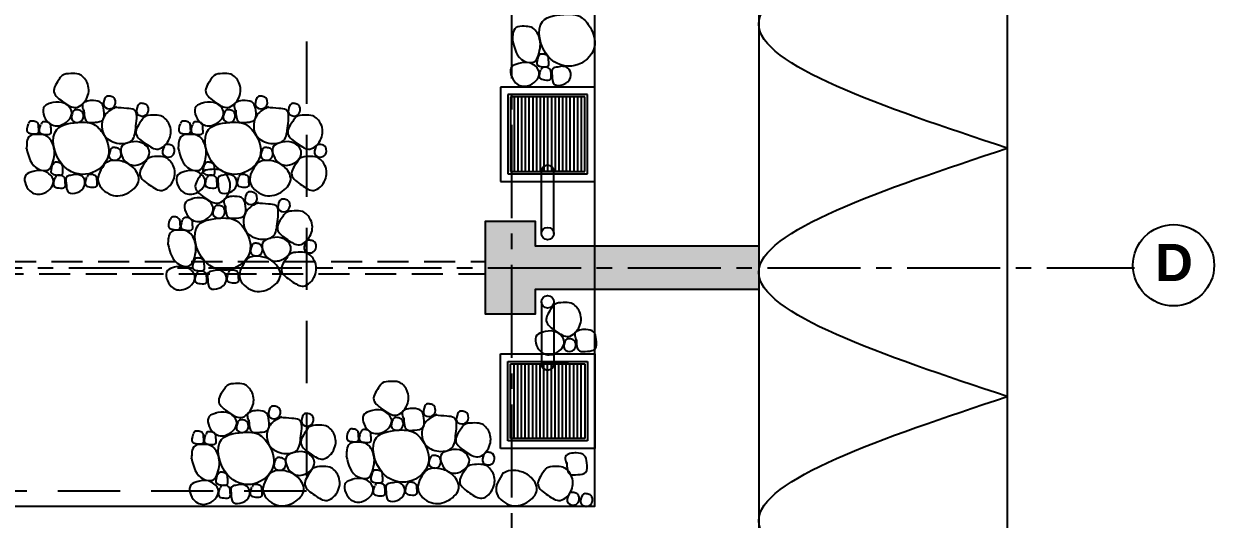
# Model space of a CAD drawing. Extents: x 504.5 to 598.6, y 648.3 to 688.4.
# Drawn here: x 582.58 to 592.17, y 657.04 to 661.03 of the extents above; entities that cross this region are included whole.
import ezdxf

# ---------------------------------------------------------------- set-up
doc = ezdxf.new("R2010")
doc.units = 0
doc.header["$MEASUREMENT"] = 0
for name, pattern in [('CENTER2', [1.125, 0.75, -0.125, 0.125, -0.125]), ('DASHDOTX2', [2, 1, -0.5, 0, -0.5]), ('HIDDEN', [0.375, 0.25, -0.125])]:
    doc.linetypes.add(name, pattern=pattern)
for name, color, linetype in [('1', 6, 'CONTINUOUS'), ('2', 1, 'CONTINUOUS'), ('columnas', 4, 'CONTINUOUS'), ('EJES', 6, 'CENTER2'), ('PROYECCIONES', 6, 'HIDDEN'), ('talud', 5, 'CONTINUOUS'), ('texturas', 6, 'CONTINUOUS'), ('TUBERIA', 7, 'DASHDOTX2')]:
    doc.layers.add(name, color=color, linetype=linetype)
doc.styles.add('ALR4', font='sanssb__.ttf')

msp = doc.modelspace()

# ---------------------------------------------------------------- hatches: boundary and pattern name
at = {"layer": 'texturas'}
h = msp.add_hatch(color=253, dxfattribs=at)
h.paths.add_polyline_path([(588.4992, 659.2391), (586.6992, 659.2391), (586.6992, 659.4391), (586.5116, 659.4391), (586.5116, 659.0641), (588.4992, 659.0641)])
h.paths.add_polyline_path([(588.4992, 659.0641), (586.5116, 659.0641), (586.5116, 658.6891), (586.6992, 658.6891), (586.6992, 658.8891), (588.4992, 658.8891)])
h.paths.add_polyline_path([(586.5116, 659.0641), (586.2992, 659.0641), (586.2992, 658.6891), (586.5116, 658.6891)])
h.paths.add_polyline_path([(586.5116, 659.4391), (586.2992, 659.4391), (586.2992, 659.0641), (586.5116, 659.0641)])
msp.add_hatch(color=253, dxfattribs=at).paths.add_polyline_path([(588.4992, 659.0641), (586.5116, 659.0641), (586.5116, 658.6891), (586.6992, 658.6891), (586.6992, 658.8891), (588.4992, 658.8891)])

# ---------------------------------------------------------------- linework, layer by layer
at = {"layer": '1'}
for points in [[(583.0659, 660.3332), (583.0908, 660.2388), (583.155, 660.2352), (583.2173, 660.253), (583.2262, 660.3314), (583.2066, 660.3901), (583.1425, 660.4097), (583.0908, 660.4044), (583.0552, 660.3812), (583.0534, 660.3616), (583.0659, 660.3243)], [(583.2351, 660.4311), (583.228, 660.3634), (583.2832, 660.3456), (583.3171, 660.3777), (583.3064, 660.4328), (583.2761, 660.4453), (583.2476, 660.4435), (583.2334, 660.4311)], [(584.2885, 660.3332), (584.3134, 660.2388), (584.3775, 660.2352), (584.4399, 660.253), (584.4488, 660.3314), (584.4292, 660.3901), (584.3651, 660.4097), (584.3134, 660.4044), (584.2778, 660.3812), (584.276, 660.3616), (584.2885, 660.3243)], [(584.4577, 660.4311), (584.4506, 660.3634), (584.5058, 660.3456), (584.5397, 660.3777), (584.529, 660.4328), (584.4987, 660.4453), (584.4702, 660.4435), (584.4559, 660.4311)], [(582.8022, 660.3901), (582.747, 660.3634), (582.7773, 660.2352), (582.8735, 660.2103), (582.9679, 660.3118), (582.9109, 660.3866), (582.8147, 660.3937), (582.7933, 660.3883)], [(582.9768, 660.3207), (582.9697, 660.253), (583.0249, 660.2352), (583.0588, 660.2673), (583.0481, 660.3225), (583.0178, 660.3349), (582.9893, 660.3332), (582.975, 660.3207)], [(583.3313, 660.3599), (583.2369, 660.294), (583.2244, 660.1409), (583.3313, 660.0679), (583.4507, 660.0893), (583.4845, 660.2068), (583.4703, 660.3349), (583.4115, 660.3474), (583.3206, 660.3545)], [(583.5006, 660.3723), (583.4934, 660.3047), (583.5487, 660.2869), (583.5825, 660.3189), (583.5718, 660.3741), (583.5415, 660.3866), (583.513, 660.3848), (583.4988, 660.3723)], [(584.0248, 660.3901), (583.9696, 660.3634), (583.9999, 660.2352), (584.0961, 660.2103), (584.1905, 660.3118), (584.1335, 660.3866), (584.0373, 660.3937), (584.0159, 660.3883)], [(584.1994, 660.3207), (584.1923, 660.253), (584.2475, 660.2352), (584.2813, 660.2673), (584.2706, 660.3225), (584.2404, 660.3349), (584.2119, 660.3332), (584.1976, 660.3207)], [(584.5539, 660.3599), (584.4595, 660.294), (584.447, 660.1409), (584.5539, 660.0679), (584.6733, 660.0893), (584.7071, 660.2068), (584.6929, 660.3349), (584.6341, 660.3474), (584.5432, 660.3545)], [(582.7167, 660.2174), (582.7114, 660.1498), (582.7488, 660.1373), (582.7987, 660.1444), (582.8005, 660.1889), (582.7969, 660.2174), (582.7702, 660.237), (582.7559, 660.2388), (582.731, 660.2352), (582.7203, 660.2192)], [(583.0478, 660.2362), (582.8461, 660.1769), (582.8935, 659.8922), (583.1072, 659.8211), (583.2615, 659.9634), (583.214, 660.1532), (583.1309, 660.2244), (583.0478, 660.2362)], [(583.5344, 660.2566), (583.4845, 660.1444), (583.5647, 660.0608), (583.6627, 660.0198), (583.7535, 660.1035), (583.7518, 660.221), (583.6858, 660.2869), (583.6199, 660.2922), (583.5522, 660.278), (583.5309, 660.253)], [(583.8395, 660.2228), (583.8342, 660.1551), (583.8716, 660.1427), (583.9215, 660.1498), (583.9233, 660.1943), (583.9197, 660.2228), (583.893, 660.2424), (583.8787, 660.2441), (583.8538, 660.2406), (583.8431, 660.2246)], [(583.9393, 660.2174), (583.9339, 660.1498), (583.9714, 660.1373), (584.0212, 660.1444), (584.023, 660.1889), (584.0195, 660.2174), (583.9927, 660.237), (583.9785, 660.2388), (583.9535, 660.2352), (583.9429, 660.2192)], [(584.2704, 660.2362), (584.0686, 660.1769), (584.1161, 659.8922), (584.3298, 659.8211), (584.4841, 659.9634), (584.4366, 660.1532), (584.3535, 660.2244), (584.2704, 660.2362)], [(582.6027, 660.0269), (582.6989, 659.8578), (582.7826, 659.8543), (582.8129, 659.9059), (582.82, 660.0465), (582.7541, 660.1302), (582.6989, 660.1373), (582.633, 660.1266), (582.6063, 660.0768), (582.6045, 660.043), (582.6009, 660.0198)], [(583.8253, 660.0269), (583.9215, 659.8578), (584.0052, 659.8543), (584.0355, 659.9059), (584.0426, 660.0465), (583.9767, 660.1302), (583.9215, 660.1373), (583.8556, 660.1266), (583.8288, 660.0768), (583.8271, 660.043), (583.8235, 660.0198)], [(583.2797, 660.0163), (583.2725, 659.9486), (583.3278, 659.9308), (583.3616, 659.9629), (583.3509, 660.018), (583.3206, 660.0305), (583.2921, 660.0287), (583.2779, 660.0163)], [(583.4275, 660.0714), (583.3723, 660.0447), (583.4026, 659.9166), (583.4988, 659.8916), (583.5932, 659.9931), (583.5362, 660.0679), (583.44, 660.075), (583.4186, 660.0697)], [(583.7108, 660.0412), (583.7037, 659.9735), (583.7589, 659.9557), (583.7927, 659.9878), (583.782, 660.043), (583.7518, 660.0554), (583.7233, 660.0536), (583.709, 660.0412)], [(584.5022, 660.0163), (584.4951, 659.9486), (584.5503, 659.9308), (584.5842, 659.9629), (584.5735, 660.018), (584.5432, 660.0305), (584.5147, 660.0287), (584.5005, 660.0163)], [(583.5665, 659.9237), (583.5166, 659.8115), (583.5968, 659.7279), (583.6948, 659.6869), (583.7856, 659.7706), (583.7838, 659.8881), (583.7179, 659.9539), (583.652, 659.9593), (583.5843, 659.945), (583.5629, 659.9201)], [(582.6544, 659.8382), (582.5991, 659.8115), (582.6294, 659.6833), (582.7256, 659.6584), (582.82, 659.7599), (582.763, 659.8347), (582.6668, 659.8418), (582.6455, 659.8364)], [(582.8111, 659.8916), (582.8058, 659.824), (582.8432, 659.8115), (582.8931, 659.8186), (582.8949, 659.8632), (582.8913, 659.8916), (582.8646, 659.9112), (582.8503, 659.913), (582.8254, 659.9094), (582.8147, 659.8934)], [(583.2387, 659.9077), (583.1799, 659.7581), (583.285, 659.6513), (583.4275, 659.6709), (583.5077, 659.7706), (583.4489, 659.8827), (583.3581, 659.9237), (583.2779, 659.9237), (583.2316, 659.9023)], [(583.8769, 659.8382), (583.8217, 659.8115), (583.852, 659.6833), (583.9482, 659.6584), (584.0426, 659.7599), (583.9856, 659.8347), (583.8894, 659.8418), (583.868, 659.8364)], [(584.013, 659.8203), (583.9631, 659.7081), (584.0433, 659.6245), (584.1412, 659.5835), (584.2321, 659.6672), (584.2303, 659.7847), (584.1644, 659.8505), (584.0985, 659.8559), (584.0308, 659.8416), (584.0094, 659.8167)], [(584.0337, 659.8916), (584.0284, 659.824), (584.0658, 659.8115), (584.1157, 659.8186), (584.1174, 659.8632), (584.1139, 659.8916), (584.0872, 659.9112), (584.0729, 659.913), (584.048, 659.9094), (584.0373, 659.8934)], [(584.4613, 659.9077), (584.4025, 659.7581), (584.5076, 659.6513), (584.6501, 659.6709), (584.7303, 659.7706), (584.6715, 659.8827), (584.5806, 659.9237), (584.5005, 659.9237), (584.4541, 659.9023)], [(582.8307, 659.7866), (582.8254, 659.719), (582.8628, 659.7065), (582.9127, 659.7136), (582.9145, 659.7581), (582.9109, 659.7866), (582.8842, 659.8062), (582.8699, 659.808), (582.845, 659.8044), (582.8343, 659.7884)], [(582.9234, 659.7474), (582.943, 659.6691), (583.0124, 659.6691), (583.0712, 659.7261), (583.0605, 659.7902), (583.0124, 659.8151), (582.9679, 659.8097), (582.9287, 659.7973), (582.9216, 659.7474)], [(583.0873, 659.7937), (583.0819, 659.7261), (583.1193, 659.7136), (583.1692, 659.7207), (583.171, 659.7652), (583.1674, 659.7937), (583.1407, 659.8133), (583.1265, 659.8151), (583.1015, 659.8115), (583.0908, 659.7955)], [(584.0533, 659.7866), (584.048, 659.719), (584.0854, 659.7065), (584.1353, 659.7136), (584.137, 659.7581), (584.1335, 659.7866), (584.1068, 659.8062), (584.0925, 659.808), (584.0676, 659.8044), (584.0569, 659.7884)], [(584.1459, 659.7474), (584.1655, 659.6691), (584.235, 659.6691), (584.2938, 659.7261), (584.2831, 659.7902), (584.235, 659.8151), (584.1905, 659.8097), (584.1513, 659.7973), (584.1442, 659.7474)], [(584.3098, 659.7937), (584.3045, 659.7261), (584.3419, 659.7136), (584.3918, 659.7207), (584.3936, 659.7652), (584.39, 659.7937), (584.3633, 659.8133), (584.349, 659.8151), (584.3241, 659.8115), (584.3134, 659.7955)], [(584.4708, 659.5888), (584.3764, 659.523), (584.3639, 659.3699), (584.4708, 659.2969), (584.5902, 659.3182), (584.624, 659.4357), (584.6098, 659.5639), (584.551, 659.5764), (584.4601, 659.5835)], [(587.0303, 658.4892), (587.0553, 658.3948), (587.1194, 658.3912), (587.1818, 658.409), (587.1907, 658.4874), (587.1711, 658.5461), (587.1069, 658.5657), (587.0553, 658.5604), (587.0196, 658.5372), (587.0179, 658.5176), (587.0303, 658.4803)], [(586.9413, 658.4767), (586.9341, 658.409), (586.9894, 658.3912), (587.0232, 658.4233), (587.0125, 658.4785), (586.9822, 658.4909), (586.9537, 658.4892), (586.9395, 658.4767)], [(585.6416, 657.8541), (585.6665, 657.7597), (585.7307, 657.7561), (585.793, 657.7739), (585.8019, 657.8523), (585.7823, 657.911), (585.7182, 657.9306), (585.6665, 657.9253), (585.6309, 657.9021), (585.6291, 657.8825), (585.6416, 657.8452)], [(584.305, 657.8239), (584.2979, 657.7563), (584.3531, 657.7385), (584.387, 657.7705), (584.3763, 657.8257), (584.346, 657.8382), (584.3175, 657.8364), (584.3032, 657.8239)], [(584.3941, 657.8364), (584.419, 657.7421), (584.4832, 657.7385), (584.5455, 657.7563), (584.5544, 657.8346), (584.5348, 657.8934), (584.4707, 657.913), (584.419, 657.9076), (584.3834, 657.8845), (584.3816, 657.8649), (584.3941, 657.8275)], [(584.6595, 657.8631), (584.5651, 657.7972), (584.5526, 657.6441), (584.6595, 657.5711), (584.7789, 657.5925), (584.8127, 657.71), (584.7985, 657.8382), (584.7397, 657.8507), (584.6488, 657.8578)], [(585.5525, 657.8416), (585.5454, 657.7739), (585.6006, 657.7561), (585.6345, 657.7882), (585.6238, 657.8434), (585.5935, 657.8558), (585.565, 657.8541), (585.5507, 657.8416)], [(585.907, 657.8808), (585.8126, 657.8149), (585.8002, 657.6618), (585.907, 657.5888), (586.0264, 657.6102), (586.0602, 657.7277), (586.046, 657.8558), (585.9872, 657.8683), (585.8964, 657.8754)], [(584.376, 657.7395), (584.1743, 657.6802), (584.2217, 657.3955), (584.4354, 657.3243), (584.5897, 657.4667), (584.5422, 657.6565), (584.4591, 657.7276), (584.376, 657.7395)], [(585.6235, 657.7571), (585.4218, 657.6978), (585.4692, 657.4131), (585.6829, 657.342), (585.8372, 657.4843), (585.7897, 657.6741), (585.7066, 657.7453), (585.6235, 657.7571)], [(584.7557, 657.5747), (584.7005, 657.548), (584.7308, 657.4198), (584.827, 657.3949), (584.9214, 657.4964), (584.8644, 657.5711), (584.7682, 657.5783), (584.7468, 657.5729)], [(586.0032, 657.5924), (585.948, 657.5656), (585.9783, 657.4375), (586.0745, 657.4125), (586.1689, 657.514), (586.1119, 657.5888), (586.0157, 657.5959), (585.9943, 657.5906)], [(586.9538, 657.4953), (586.9788, 657.401), (587.0429, 657.3974), (587.1053, 657.4152), (587.1142, 657.4936), (587.0946, 657.5523), (587.0304, 657.5719), (586.9788, 657.5666), (586.9431, 657.5434), (586.9414, 657.5238), (586.9538, 657.4864)]]:
    msp.add_spline(points, degree=3, dxfattribs=at)
at = {"layer": '2'}
msp.add_lwpolyline([(579.9754, 657.1433), (587.1802, 657.1433), (587.1802, 676.5107), (584.8186, 676.5107)], dxfattribs=at)
msp.add_circle((591.8394, 659.0835), 0.3271, dxfattribs=at)
for points in [[(586.9603, 661.1068), (586.7585, 661.0475), (586.806, 660.7628), (587.0196, 660.6916), (587.1739, 660.8339), (587.1265, 661.0237), (587.0434, 661.0949), (586.9603, 661.1068)], [(586.5152, 660.8975), (586.6114, 660.7283), (586.6951, 660.7248), (586.7254, 660.7764), (586.7325, 660.9171), (586.6666, 661.0007), (586.6114, 661.0079), (586.5454, 660.9972), (586.5187, 660.9473), (586.5169, 660.9135), (586.5134, 660.8904)], [(586.5668, 660.7088), (586.5116, 660.6821), (586.5419, 660.5539), (586.6381, 660.529), (586.7325, 660.6304), (586.6755, 660.7052), (586.5793, 660.7123), (586.5579, 660.707)], [(586.7236, 660.7622), (586.7182, 660.6945), (586.7557, 660.6821), (586.8055, 660.6892), (586.8073, 660.7337), (586.8038, 660.7622), (586.777, 660.7818), (586.7628, 660.7835), (586.7378, 660.78), (586.7271, 660.764)], [(582.8735, 660.5913), (582.8236, 660.4791), (582.9038, 660.3955), (583.0018, 660.3545), (583.0926, 660.4382), (583.0908, 660.5557), (583.0249, 660.6216), (582.959, 660.6269), (582.8913, 660.6127), (582.8699, 660.5877)], [(584.0961, 660.5913), (584.0462, 660.4791), (584.1263, 660.3955), (584.2243, 660.3545), (584.3152, 660.4382), (584.3134, 660.5557), (584.2475, 660.6216), (584.1816, 660.6269), (584.1139, 660.6127), (584.0925, 660.5877)], [(586.7432, 660.6571), (586.7378, 660.5895), (586.7752, 660.577), (586.8251, 660.5841), (586.8269, 660.6287), (586.8233, 660.6571), (586.7966, 660.6767), (586.7824, 660.6785), (586.7574, 660.6749), (586.7467, 660.6589)], [(586.8358, 660.618), (586.8554, 660.5396), (586.9249, 660.5396), (586.9837, 660.5966), (586.973, 660.6607), (586.9249, 660.6856), (586.8804, 660.6803), (586.8412, 660.6678), (586.834, 660.618)], [(584.7231, 660.3723), (584.716, 660.3047), (584.7712, 660.2869), (584.8051, 660.3189), (584.7944, 660.3741), (584.7641, 660.3866), (584.7356, 660.3848), (584.7214, 660.3723)], [(582.617, 660.2228), (582.6116, 660.1551), (582.649, 660.1427), (582.6989, 660.1498), (582.7007, 660.1943), (582.6971, 660.2228), (582.6704, 660.2424), (582.6562, 660.2441), (582.6312, 660.2406), (582.6205, 660.2246)], [(584.757, 660.2566), (584.7071, 660.1444), (584.7873, 660.0608), (584.8853, 660.0198), (584.9761, 660.1035), (584.9743, 660.221), (584.9084, 660.2869), (584.8425, 660.2922), (584.7748, 660.278), (584.7534, 660.253)], [(584.6501, 660.0714), (584.5949, 660.0447), (584.6252, 659.9166), (584.7214, 659.8916), (584.8158, 659.9931), (584.7588, 660.0679), (584.6626, 660.075), (584.6412, 660.0697)], [(584.9334, 660.0412), (584.9262, 659.9735), (584.9815, 659.9557), (585.0153, 659.9878), (585.0046, 660.043), (584.9743, 660.0554), (584.9458, 660.0536), (584.9316, 660.0412)], [(584.7891, 659.9237), (584.7392, 659.8115), (584.8193, 659.7279), (584.9173, 659.6869), (585.0082, 659.7706), (585.0064, 659.8881), (584.9405, 659.9539), (584.8746, 659.9593), (584.8069, 659.945), (584.7855, 659.9201)], [(584.3746, 659.6601), (584.3675, 659.5924), (584.4227, 659.5746), (584.4566, 659.6066), (584.4459, 659.6618), (584.4156, 659.6743), (584.3871, 659.6725), (584.3728, 659.6601)], [(583.9417, 659.6191), (583.8865, 659.5924), (583.9168, 659.4642), (584.013, 659.4393), (584.1074, 659.5408), (584.0504, 659.6155), (583.9542, 659.6227), (583.9328, 659.6173)], [(584.1163, 659.5497), (584.1092, 659.482), (584.1644, 659.4642), (584.1982, 659.4963), (584.1876, 659.5515), (584.1573, 659.5639), (584.1288, 659.5621), (584.1145, 659.5497)], [(584.2054, 659.5621), (584.2303, 659.4678), (584.2944, 659.4642), (584.3568, 659.482), (584.3657, 659.5604), (584.3461, 659.6191), (584.282, 659.6387), (584.2303, 659.6334), (584.1947, 659.6102), (584.1929, 659.5906), (584.2054, 659.5532)], [(584.6401, 659.6013), (584.6329, 659.5337), (584.6882, 659.5159), (584.722, 659.5479), (584.7113, 659.6031), (584.681, 659.6155), (584.6525, 659.6138), (584.6383, 659.6013)], [(583.7564, 659.4518), (583.7511, 659.3841), (583.7885, 659.3716), (583.8384, 659.3788), (583.8402, 659.4233), (583.8366, 659.4518), (583.8099, 659.4713), (583.7956, 659.4731), (583.7707, 659.4696), (583.76, 659.4535)], [(583.8562, 659.4464), (583.8509, 659.3788), (583.8883, 659.3663), (583.9382, 659.3734), (583.9399, 659.4179), (583.9364, 659.4464), (583.9096, 659.466), (583.8954, 659.4678), (583.8705, 659.4642), (583.8598, 659.4482)], [(584.1873, 659.4652), (583.9855, 659.4059), (584.033, 659.1212), (584.2467, 659.0501), (584.401, 659.1924), (584.3535, 659.3822), (584.2704, 659.4534), (584.1873, 659.4652)], [(584.6739, 659.4856), (584.624, 659.3734), (584.7042, 659.2898), (584.8022, 659.2488), (584.893, 659.3325), (584.8912, 659.45), (584.8253, 659.5159), (584.7594, 659.5212), (584.6917, 659.507), (584.6703, 659.482)], [(583.7422, 659.2559), (583.8384, 659.0868), (583.9221, 659.0832), (583.9524, 659.1349), (583.9595, 659.2755), (583.8936, 659.3592), (583.8384, 659.3663), (583.7725, 659.3556), (583.7458, 659.3058), (583.744, 659.272), (583.7404, 659.2488)], [(584.4192, 659.2452), (584.412, 659.1776), (584.4673, 659.1598), (584.5011, 659.1918), (584.4904, 659.247), (584.4601, 659.2595), (584.4316, 659.2577), (584.4174, 659.2452)], [(584.567, 659.3004), (584.5118, 659.2737), (584.5421, 659.1456), (584.6383, 659.1206), (584.7327, 659.2221), (584.6757, 659.2969), (584.5795, 659.304), (584.5581, 659.2987)], [(584.8503, 659.2702), (584.8431, 659.2025), (584.8984, 659.1847), (584.9322, 659.2168), (584.9215, 659.272), (584.8912, 659.2844), (584.8627, 659.2826), (584.8485, 659.2702)], [(584.706, 659.1527), (584.6561, 659.0405), (584.7363, 658.9568), (584.8342, 658.9159), (584.9251, 658.9996), (584.9233, 659.1171), (584.8574, 659.1829), (584.7915, 659.1883), (584.7238, 659.174), (584.7024, 659.1491)], [(583.7939, 659.0672), (583.7386, 659.0405), (583.7689, 658.9123), (583.8651, 658.8874), (583.9595, 658.9889), (583.9025, 659.0637), (583.8063, 659.0708), (583.7849, 659.0654)], [(583.9506, 659.1206), (583.9453, 659.053), (583.9827, 659.0405), (584.0326, 659.0476), (584.0344, 659.0921), (584.0308, 659.1206), (584.0041, 659.1402), (583.9898, 659.142), (583.9649, 659.1384), (583.9542, 659.1224)], [(584.3782, 659.1367), (584.3194, 658.9871), (584.4245, 658.8803), (584.567, 658.8999), (584.6472, 658.9996), (584.5884, 659.1117), (584.4975, 659.1527), (584.4174, 659.1527), (584.3711, 659.1313)], [(583.9702, 659.0156), (583.9649, 658.9479), (584.0023, 658.9355), (584.0522, 658.9426), (584.0539, 658.9871), (584.0504, 659.0156), (584.0237, 659.0352), (584.0094, 659.037), (583.9845, 659.0334), (583.9738, 659.0174)], [(584.0629, 658.9764), (584.0825, 658.8981), (584.1519, 658.8981), (584.2107, 658.9551), (584.2, 659.0192), (584.1519, 659.0441), (584.1074, 659.0387), (584.0682, 659.0263), (584.0611, 658.9764)], [(584.2268, 659.0227), (584.2214, 658.9551), (584.2588, 658.9426), (584.3087, 658.9497), (584.3105, 658.9942), (584.3069, 659.0227), (584.2802, 659.0423), (584.2659, 659.0441), (584.241, 659.0405), (584.2303, 659.0245)], [(586.8379, 658.7473), (586.7881, 658.6351), (586.8682, 658.5515), (586.9662, 658.5105), (587.0571, 658.5942), (587.0553, 658.7117), (586.9894, 658.7776), (586.9234, 658.7829), (586.8557, 658.7687), (586.8344, 658.7437)], [(586.7667, 658.5461), (586.7114, 658.5194), (586.7417, 658.3912), (586.8379, 658.3663), (586.9324, 658.4678), (586.8753, 658.5426), (586.7791, 658.5497), (586.7578, 658.5443)], [(584.2017, 658.0946), (584.1518, 657.9824), (584.232, 657.8987), (584.33, 657.8578), (584.4208, 657.9414), (584.419, 658.0589), (584.3531, 658.1248), (584.2872, 658.1302), (584.2195, 658.1159), (584.1981, 658.091)], [(585.4492, 658.1122), (585.3993, 658), (585.4795, 657.9164), (585.5775, 657.8754), (585.6683, 657.9591), (585.6665, 658.0766), (585.6006, 658.1425), (585.5347, 658.1478), (585.467, 658.1336), (585.4456, 658.1086)], [(584.5633, 657.9343), (584.5562, 657.8667), (584.6114, 657.8489), (584.6453, 657.8809), (584.6346, 657.9361), (584.6043, 657.9486), (584.5758, 657.9468), (584.5616, 657.9343)], [(585.3779, 657.911), (585.3227, 657.8843), (585.353, 657.7561), (585.4492, 657.7312), (585.5436, 657.8327), (585.4866, 657.9075), (585.3904, 657.9146), (585.369, 657.9092)], [(585.8108, 657.952), (585.8037, 657.8843), (585.8589, 657.8665), (585.8928, 657.8986), (585.8821, 657.9537), (585.8518, 657.9662), (585.8233, 657.9644), (585.8091, 657.952)], [(584.1304, 657.8934), (584.0752, 657.8667), (584.1055, 657.7385), (584.2017, 657.7136), (584.2961, 657.815), (584.2391, 657.8898), (584.1429, 657.8969), (584.1215, 657.8916)], [(584.8288, 657.8756), (584.8216, 657.8079), (584.8769, 657.7901), (584.9107, 657.8222), (584.9, 657.8774), (584.8697, 657.8898), (584.8412, 657.888), (584.827, 657.8756)], [(586.0763, 657.8932), (586.0692, 657.8256), (586.1244, 657.8078), (586.1582, 657.8398), (586.1475, 657.895), (586.1173, 657.9075), (586.0888, 657.9057), (586.0745, 657.8932)], [(583.9452, 657.726), (583.9398, 657.6584), (583.9772, 657.6459), (584.0271, 657.653), (584.0289, 657.6975), (584.0253, 657.726), (583.9986, 657.7456), (583.9844, 657.7474), (583.9594, 657.7438), (583.9487, 657.7278)], [(584.0449, 657.7207), (584.0396, 657.653), (584.077, 657.6406), (584.1269, 657.6477), (584.1287, 657.6922), (584.1251, 657.7207), (584.0984, 657.7403), (584.0841, 657.7421), (584.0592, 657.7385), (584.0485, 657.7225)], [(584.8626, 657.7599), (584.8127, 657.6477), (584.8929, 657.564), (584.9909, 657.5231), (585.0817, 657.6068), (585.08, 657.7243), (585.014, 657.7901), (584.9481, 657.7955), (584.8804, 657.7812), (584.8591, 657.7563)], [(585.1927, 657.7437), (585.1873, 657.676), (585.2247, 657.6636), (585.2746, 657.6707), (585.2764, 657.7152), (585.2728, 657.7437), (585.2461, 657.7633), (585.2319, 657.765), (585.2069, 657.7615), (585.1962, 657.7455)], [(585.2924, 657.7383), (585.2871, 657.6707), (585.3245, 657.6582), (585.3744, 657.6653), (585.3762, 657.7098), (585.3726, 657.7383), (585.3459, 657.7579), (585.3316, 657.7597), (585.3067, 657.7561), (585.296, 657.7401)], [(586.1101, 657.7775), (586.0602, 657.6653), (586.1404, 657.5817), (586.2384, 657.5407), (586.3293, 657.6244), (586.3275, 657.7419), (586.2616, 657.8078), (586.1956, 657.8131), (586.1279, 657.7989), (586.1066, 657.7739)], [(583.9309, 657.5302), (584.0271, 657.3611), (584.1108, 657.3575), (584.1411, 657.4091), (584.1482, 657.5498), (584.0823, 657.6335), (584.0271, 657.6406), (583.9612, 657.6299), (583.9345, 657.58), (583.9327, 657.5462), (583.9291, 657.5231)], [(585.1784, 657.5478), (585.2746, 657.3787), (585.3583, 657.3752), (585.3886, 657.4268), (585.3958, 657.5674), (585.3298, 657.6511), (585.2746, 657.6582), (585.2087, 657.6475), (585.182, 657.5977), (585.1802, 657.5639), (585.1766, 657.5407)], [(584.6079, 657.5195), (584.6007, 657.4519), (584.656, 657.4341), (584.6898, 657.4661), (584.6791, 657.5213), (584.6488, 657.5338), (584.6203, 657.532), (584.6061, 657.5195)], [(585.8554, 657.5372), (585.8483, 657.4695), (585.9035, 657.4517), (585.9373, 657.4838), (585.9266, 657.5389), (585.8964, 657.5514), (585.8678, 657.5496), (585.8536, 657.5372)], [(586.2865, 657.5621), (586.2794, 657.4944), (586.3346, 657.4766), (586.3684, 657.5087), (586.3578, 657.5639), (586.3275, 657.5763), (586.299, 657.5745), (586.2847, 657.5621)], [(584.8947, 657.4269), (584.8448, 657.3148), (584.925, 657.2311), (585.023, 657.1902), (585.1138, 657.2738), (585.112, 657.3913), (585.0461, 657.4572), (584.9802, 657.4626), (584.9125, 657.4483), (584.8911, 657.4234)], [(585.8144, 657.4286), (585.7556, 657.279), (585.8607, 657.1722), (586.0032, 657.1918), (586.0834, 657.2915), (586.0246, 657.4036), (585.9338, 657.4446), (585.8536, 657.4446), (585.8073, 657.4232)], [(586.1422, 657.4446), (586.0923, 657.3324), (586.1725, 657.2488), (586.2705, 657.2078), (586.3613, 657.2915), (586.3595, 657.409), (586.2936, 657.4749), (586.2277, 657.4802), (586.16, 657.4659), (586.1386, 657.441)], [(586.7718, 657.4269), (586.722, 657.3148), (586.8021, 657.2311), (586.9001, 657.1902), (586.991, 657.2738), (586.9892, 657.3913), (586.9233, 657.4572), (586.8573, 657.4626), (586.7896, 657.4483), (586.7683, 657.4234)], [(583.9826, 657.3415), (583.9273, 657.3148), (583.9576, 657.1866), (584.0538, 657.1617), (584.1482, 657.2632), (584.0912, 657.3379), (583.995, 657.3451), (583.9737, 657.3397)], [(584.1393, 657.3949), (584.134, 657.3272), (584.1714, 657.3148), (584.2213, 657.3219), (584.2231, 657.3664), (584.2195, 657.3949), (584.1928, 657.4145), (584.1785, 657.4163), (584.1536, 657.4127), (584.1429, 657.3967)], [(584.5669, 657.4109), (584.5081, 657.2614), (584.6132, 657.1546), (584.7557, 657.1741), (584.8359, 657.2738), (584.7771, 657.386), (584.6863, 657.4269), (584.6061, 657.4269), (584.5598, 657.4056)], [(585.2301, 657.3591), (585.1749, 657.3324), (585.2051, 657.2042), (585.3013, 657.1793), (585.3958, 657.2808), (585.3387, 657.3556), (585.2425, 657.3627), (585.2212, 657.3574)], [(585.3868, 657.4125), (585.3815, 657.3449), (585.4189, 657.3324), (585.4688, 657.3395), (585.4706, 657.3841), (585.467, 657.4125), (585.4403, 657.4321), (585.426, 657.4339), (585.4011, 657.4303), (585.3904, 657.4143)], [(586.444, 657.4109), (586.3853, 657.2614), (586.4904, 657.1546), (586.6329, 657.1741), (586.713, 657.2738), (586.6543, 657.386), (586.5634, 657.4269), (586.4832, 657.4269), (586.4369, 657.4056)], [(584.1589, 657.2899), (584.1536, 657.2222), (584.191, 657.2097), (584.2409, 657.2169), (584.2427, 657.2614), (584.2391, 657.2899), (584.2124, 657.3094), (584.1981, 657.3112), (584.1732, 657.3077), (584.1625, 657.2916)], [(584.2516, 657.2507), (584.2712, 657.1724), (584.3406, 657.1724), (584.3994, 657.2293), (584.3887, 657.2934), (584.3406, 657.3183), (584.2961, 657.313), (584.2569, 657.3005), (584.2498, 657.2507)], [(584.4155, 657.297), (584.4101, 657.2293), (584.4475, 657.2169), (584.4974, 657.224), (584.4992, 657.2685), (584.4956, 657.297), (584.4689, 657.3166), (584.4547, 657.3183), (584.4297, 657.3148), (584.419, 657.2988)], [(585.4064, 657.3075), (585.4011, 657.2399), (585.4385, 657.2274), (585.4884, 657.2345), (585.4902, 657.279), (585.4866, 657.3075), (585.4599, 657.3271), (585.4456, 657.3289), (585.4207, 657.3253), (585.41, 657.3093)], [(585.4991, 657.2683), (585.5187, 657.19), (585.5882, 657.19), (585.6469, 657.247), (585.6363, 657.3111), (585.5882, 657.336), (585.5436, 657.3306), (585.5044, 657.3182), (585.4973, 657.2683)], [(585.663, 657.3146), (585.6576, 657.247), (585.695, 657.2345), (585.7449, 657.2416), (585.7467, 657.2861), (585.7431, 657.3146), (585.7164, 657.3342), (585.7022, 657.336), (585.6772, 657.3324), (585.6665, 657.3164)], [(586.9691, 657.2387), (586.962, 657.171), (587.0172, 657.1532), (587.051, 657.1852), (587.0404, 657.2404), (587.0101, 657.2529), (586.9816, 657.2511), (586.9673, 657.2387)], [(587.0766, 657.2287), (587.0695, 657.1611), (587.1247, 657.1433), (587.1586, 657.1753), (587.1479, 657.2305), (587.1176, 657.243), (587.0891, 657.2412), (587.0749, 657.2287)]]:
    msp.add_spline(points, degree=3, dxfattribs=at)
at = {"layer": 'columnas'}
msp.add_lwpolyline([(588.4992, 659.2391), (588.4992, 658.8891), (586.6992, 658.8891), (586.6992, 658.6891), (586.2992, 658.6891), (586.2992, 659.4391), (586.6992, 659.4391), (586.6992, 659.2391), (588.4992, 659.2391)], dxfattribs=at)
at = {"layer": 'EJES'}
for p, q in [((586.5116, 649.3383), (586.5116, 683.009)), ((554.8191, 659.0641), (591.5256, 659.0641))]:
    msp.add_line(p, q, dxfattribs=at)
at = {"layer": 'PROYECCIONES', "color": 3, "ltscale": 2}
for p, q in [((584.8566, 678.8849), (584.8566, 657.2641)), ((584.8566, 657.2641), (579.2742, 657.2641))]:
    msp.add_line(p, q, dxfattribs=at)
at = {"layer": 'PROYECCIONES'}
for p, q in [((581.3053, 659.1141), (586.2992, 659.1141)), ((581.2053, 659.0141), (586.2992, 659.0141))]:
    msp.add_line(p, q, dxfattribs=at)
at = {"layer": 'talud'}
for p, q in [((590.4992, 681.1599), (590.4992, 654.0266)), ((588.4992, 679.1599), (588.4992, 656.0266))]:
    msp.add_line(p, q, dxfattribs=at)
at = {"layer": 'texturas'}
for points in [[(590.4992, 660.0266), (588.4992, 661.0266), (590.4992, 662.0266)], [(590.4992, 658.0266), (588.4992, 659.0266), (590.4992, 660.0266)], [(590.4992, 658.0266), (588.4992, 659.0266), (590.4992, 660.0266)], [(590.4992, 656.0266), (588.4992, 657.0266), (590.4992, 658.0266)]]:
    msp.add_spline(points, degree=3, dxfattribs=at)
at = {"layer": 'TUBERIA', "color": 1}
for p, q in [((586.5292, 660.4391), (586.5292, 659.8391)), ((586.5592, 660.4391), (586.5592, 659.8391)), ((586.5892, 660.4391), (586.5892, 659.8391)), ((586.6192, 660.4391), (586.6192, 659.8391)), ((586.6492, 660.4391), (586.6492, 659.8391)), ((586.6792, 660.4391), (586.6792, 659.8391)), ((586.7092, 660.4391), (586.7092, 659.8391)), ((586.7392, 660.4391), (586.7392, 659.8391)), ((586.7692, 660.4391), (586.7692, 659.8391)), ((586.7992, 660.4391), (586.7992, 659.8391)), ((586.8292, 660.4391), (586.8292, 659.8391)), ((586.8592, 660.4391), (586.8592, 659.8391)), ((586.8892, 660.4391), (586.8892, 659.8391)), ((586.9192, 660.4391), (586.9192, 659.8391)), ((586.9492, 660.4391), (586.9492, 659.8391)), ((586.9792, 660.4391), (586.9792, 659.8391)), ((587.0092, 660.4391), (587.0092, 659.8391)), ((587.0392, 660.4391), (587.0392, 659.8391)), ((587.0692, 660.4391), (587.0692, 659.8391)), ((586.9668, 659.8391), (586.7492, 659.8391)), ((586.7492, 659.3391), (586.7492, 659.8391)), ((586.8492, 659.3391), (586.8492, 659.8391)), ((586.7492, 658.7891), (586.7492, 658.2891)), ((586.8492, 658.7891), (586.8492, 658.2891)), ((586.5292, 657.6891), (586.5292, 658.2891)), ((586.5592, 657.6891), (586.5592, 658.2891)), ((586.5892, 657.6891), (586.5892, 658.2891)), ((586.6192, 657.6891), (586.6192, 658.2891)), ((586.6492, 657.6891), (586.6492, 658.2891)), ((586.6792, 657.6891), (586.6792, 658.2891)), ((586.7092, 657.6891), (586.7092, 658.2891)), ((586.7392, 657.6891), (586.7392, 658.2891)), ((586.9668, 658.2891), (586.7492, 658.2891)), ((586.7692, 657.6891), (586.7692, 658.2891)), ((586.7992, 657.6891), (586.7992, 658.2891)), ((586.8292, 657.6891), (586.8292, 658.2891)), ((586.8592, 657.6891), (586.8592, 658.2891)), ((586.8892, 657.6891), (586.8892, 658.2891)), ((586.9192, 657.6891), (586.9192, 658.2891)), ((586.9492, 657.6891), (586.9492, 658.2891)), ((586.9792, 657.6891), (586.9792, 658.2891)), ((587.0092, 657.6891), (587.0092, 658.2891)), ((587.0392, 657.6891), (587.0392, 658.2891)), ((587.0692, 657.6891), (587.0692, 658.2891))]:
    msp.add_line(p, q, dxfattribs=at)
for points in [[(586.4192, 659.7591), (587.1792, 659.7591), (587.1792, 660.5191), (586.4192, 660.5191)], [(586.4792, 659.8191), (587.1192, 659.8191), (587.1192, 660.4591), (586.4792, 660.4591)], [(586.4992, 659.8391), (587.0992, 659.8391), (587.0992, 660.4391), (586.4992, 660.4391)], [(586.4192, 658.3691), (587.1792, 658.3691), (587.1792, 657.6091), (586.4192, 657.6091)], [(586.4792, 658.3091), (587.1192, 658.3091), (587.1192, 657.6691), (586.4792, 657.6691)], [(586.4992, 658.2891), (587.0992, 658.2891), (587.0992, 657.6891), (586.4992, 657.6891)]]:
    msp.add_lwpolyline(points, close=True, dxfattribs=at)
at = {"layer": 'TUBERIA', "color": 1, "linetype": 'Continuous'}
for centre in [(586.7992, 659.3391), (586.7992, 658.7891)]:
    msp.add_circle(centre, 0.05, dxfattribs=at)
for centre, start, end in [((586.7992, 659.8391), 0, 180), ((586.7992, 658.2891), 180, 0)]:
    msp.add_arc(centre, 0.05, start, end, dxfattribs=at)

# ---------------------------------------------------------------- texts
at = {"layer": '2', "style": 'ALR4'}
msp.add_text('D', height=0.3, dxfattribs=at).set_placement((591.6925, 658.9561))

doc.saveas('drawing.dxf')
